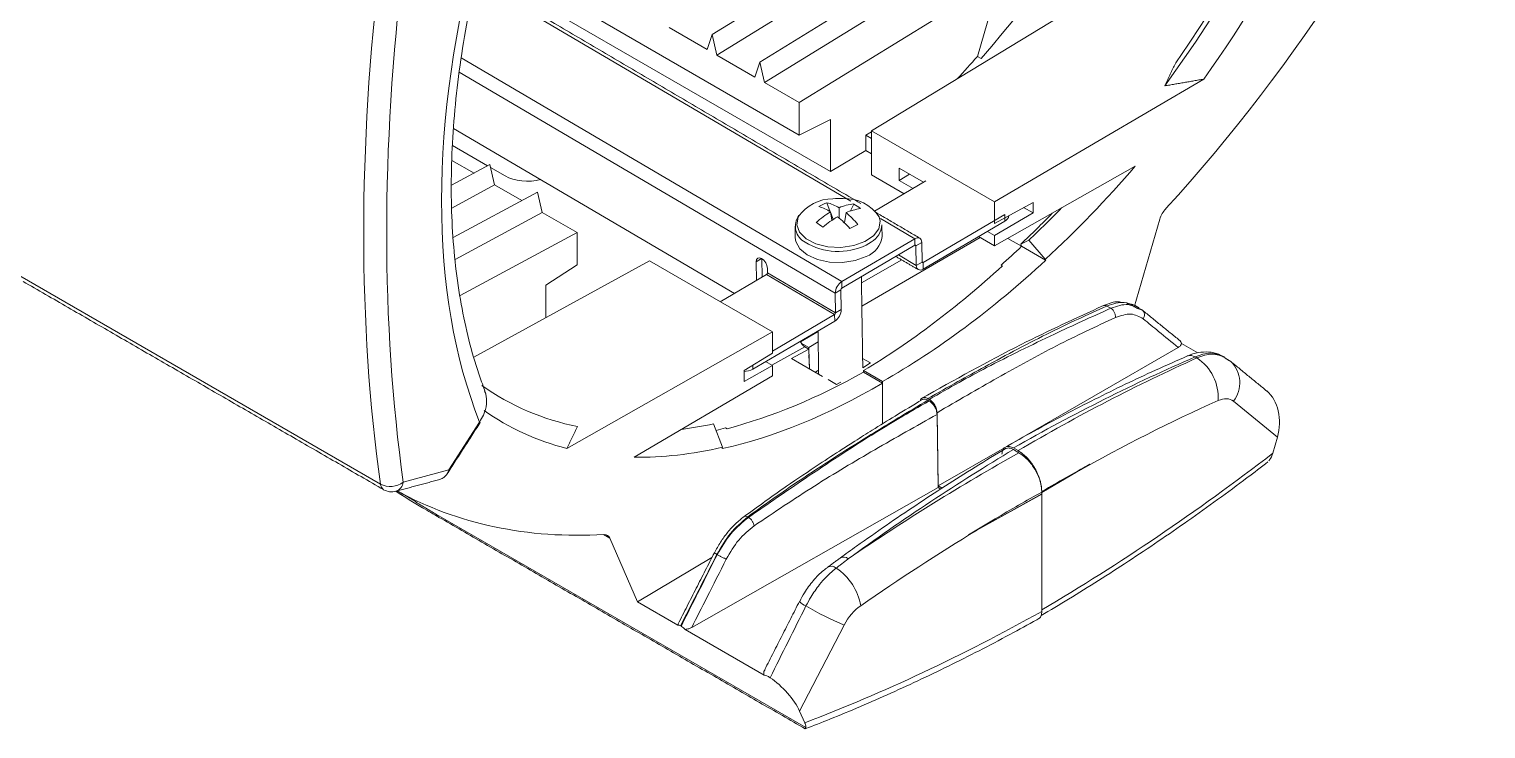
# Model space of a CAD drawing. Extents: x 12.1 to 108.7, y 1 to 80.4.
# Drawn here: x 25.29 to 30.7, y 54.69 to 57.29 of the extents above; entities that cross this region are included whole.
import ezdxf

# ---------------------------------------------------------------- set-up
doc = ezdxf.new("R2010")
doc.units = 0
doc.header["$MEASUREMENT"] = 0
doc.linetypes.add('SLD-Solid', pattern=[0])
doc.layers.add('OBJECT', color=7, linetype='CONTINUOUS')

msp = doc.modelspace()

# ---------------------------------------------------------------- linework, layer by layer
at = {"layer": 'OBJECT', "linetype": 'SLD-Solid', "lineweight": 15}
for p, q in [((28.4351, 57.6431), (27.8279, 57.269)), ((26.9762, 57.5753), (28.1514, 56.8969)), ((27.8455, 57.1934), (28.4701, 57.5782)), ((28.4197, 56.9119), (29.4726, 57.5519)), ((26.961, 57.5152), (28.2666, 56.7614)), ((28.6119, 57.5411), (28.0047, 57.1669)), ((28.3424, 56.6521), (26.9507, 57.4696)), ((28.0224, 57.0913), (28.647, 57.4761)), ((28.1514, 57.0169), (28.7759, 57.4017)), ((28.8726, 57.3983), (28.8118, 57.1885)), ((27.81, 57.2139), (27.6689, 57.2954)), ((27.8279, 57.269), (27.81, 57.2139)), ((27.8455, 57.1934), (27.8279, 57.269)), ((28.3091, 56.3533), (26.8974, 57.1826)), ((27.9869, 57.1118), (27.8455, 57.1934)), ((28.8256, 57.1805), (28.8118, 57.1885)), ((28.2846, 56.3103), (26.89, 57.1295)), ((28.0047, 57.1669), (27.9869, 57.1118)), ((28.0224, 57.0913), (28.0047, 57.1669)), ((28.1514, 57.0169), (28.0224, 57.0913)), ((28.8759, 56.6486), (29.6514, 57.104)), ((28.1514, 56.8969), (28.1514, 57.0169)), ((28.2666, 56.9546), (28.1514, 56.8969)), ((28.2666, 56.7614), (28.2666, 56.9546)), ((27.9106, 56.3095), (26.8692, 56.9212)), ((28.3988, 56.8963), (28.4197, 56.9085)), ((28.4197, 56.9119), (28.8759, 56.6486)), ((28.4197, 56.7486), (28.4197, 56.9119)), ((26.865, 56.858), (26.9954, 56.7827)), ((28.3988, 56.8963), (28.3988, 56.8391)), ((28.4197, 56.8842), (28.3988, 56.8963)), ((26.9448, 56.7554), (26.8626, 56.8029)), ((28.2666, 56.7614), (28.3988, 56.8391)), ((28.3988, 56.8391), (28.4197, 56.8271)), ((26.8612, 56.7104), (27.0034, 56.787)), ((27.021, 56.7115), (27.0034, 56.787)), ((27.0058, 56.7767), (27.06, 56.7454)), ((28.4197, 56.7486), (28.5401, 56.6792)), ((28.5215, 56.7736), (28.612, 56.7214)), ((28.5215, 56.7736), (28.5215, 56.7286)), ((28.5605, 56.7511), (28.5215, 56.7286)), ((29.3975, 56.7812), (28.8759, 56.4853)), ((26.8624, 56.626), (27.021, 56.7115)), ((26.867, 56.5163), (27.1802, 56.6849)), ((27.1216, 56.6534), (27.021, 56.7115)), ((27.198, 56.6093), (27.1802, 56.6849)), ((28.4306, 56.6149), (28.6213, 56.7269)), ((28.5215, 56.7286), (28.5733, 56.6987)), ((28.2537, 56.6457), (28.2662, 56.6124)), ((28.3537, 56.641), (28.3414, 56.6154)), ((28.8759, 56.569), (28.8759, 56.6486)), ((29.0186, 56.6471), (28.8759, 56.569)), ((29.0186, 56.6078), (29.0186, 56.6471)), ((26.875, 56.4354), (27.198, 56.6093)), ((27.3269, 56.5349), (27.198, 56.6093)), ((28.2726, 56.5808), (28.2674, 56.6118)), ((28.2681, 56.6077), (28.2771, 56.5838)), ((28.2988, 56.6273), (28.2988, 56.589)), ((28.3193, 56.5707), (28.3247, 56.6091)), ((28.5801, 56.5124), (28.452, 56.5877)), ((28.9133, 56.602), (28.6103, 56.424)), ((28.9137, 56.5777), (28.6106, 56.3997)), ((28.8759, 56.524), (29.0186, 56.6078)), ((28.9137, 56.5777), (28.9133, 56.602)), ((28.9835, 56.628), (29.0186, 56.6078)), ((29.0823, 56.599), (29.0823, 56.6024)), ((29.393, 56.258), (29.4888, 56.585)), ((27.3269, 56.5349), (26.8929, 56.3012)), ((27.3269, 56.4149), (27.3269, 56.5349)), ((28.8489, 56.5396), (28.8759, 56.524)), ((28.8759, 56.4853), (28.8759, 56.524)), ((28.3091, 56.3533), (28.5801, 56.5124)), ((28.3095, 56.329), (28.5805, 56.4881)), ((28.8224, 56.5162), (28.3834, 56.2622)), ((28.3991, 56.489), (28.4188, 56.5005)), ((28.5805, 56.4881), (28.5801, 56.5124)), ((28.5841, 56.4862), (28.5806, 56.4882)), ((28.6055, 56.4988), (28.5841, 56.4862)), ((28.5841, 56.4862), (28.5852, 56.4134)), ((28.6055, 56.4988), (28.6066, 56.4259)), ((28.8156, 56.5201), (28.8759, 56.4853)), ((28.9254, 56.5134), (28.9758, 56.4842)), ((29.003, 56.5068), (28.9733, 56.4922)), ((28.9759, 56.4843), (28.9733, 56.4922)), ((28.9759, 56.4843), (29.0652, 56.4327)), ((29.064, 56.4363), (29.003, 56.5068)), ((27.5952, 56.43), (26.944, 56.0736)), ((27.2116, 56.3395), (27.3269, 56.4149)), ((27.5952, 56.43), (28.0514, 56.1666)), ((27.9911, 56.4271), (28.0116, 56.4392)), ((27.9922, 56.3574), (27.9911, 56.4271)), ((28.0125, 56.4386), (28.0135, 56.3699)), ((28.5318, 56.4335), (28.3821, 56.3484)), ((28.5192, 56.4522), (28.5852, 56.4134)), ((28.6066, 56.4259), (28.5852, 56.4134)), ((28.6103, 56.424), (28.6066, 56.4261)), ((28.6103, 56.424), (28.6106, 56.3997)), ((28.9045, 56.4116), (28.8996, 56.4145)), ((29.0652, 56.4327), (29.064, 56.4363)), ((25.2601, 56.3744), (26.5976, 55.6022)), ((27.8577, 56.2784), (28.0299, 56.3795)), ((28.0299, 56.3795), (28.2822, 56.2313)), ((28.0331, 56.4024), (28.0334, 56.3857)), ((28.2857, 56.2375), (28.0334, 56.3857)), ((27.2116, 56.3395), (27.2116, 56.22)), ((28.306, 56.3229), (28.2846, 56.3103)), ((28.2857, 56.2375), (28.2846, 56.3103)), ((28.3071, 56.25), (28.306, 56.3229)), ((28.3091, 56.3533), (28.3095, 56.329)), ((29.3071, 56.2543), (29.2926, 56.2627)), ((28.2826, 56.207), (27.9795, 56.029)), ((28.2822, 56.2313), (28.0514, 56.0958)), ((28.2822, 56.2313), (28.2826, 56.207)), ((28.2857, 56.2375), (28.3071, 56.25)), ((28.0514, 56.1666), (27.2894, 55.7344)), ((28.0514, 56.0874), (28.0514, 56.1666)), ((28.2208, 56.1682), (28.1555, 56.1304)), ((28.0497, 56.0433), (28.1722, 56.1115)), ((28.1867, 56.1031), (28.123, 56.0677)), ((28.1582, 56.1256), (28.1865, 56.1093)), ((28.1722, 56.1115), (28.1867, 56.1031)), ((28.1865, 56.1093), (28.2214, 56.1295)), ((28.1865, 56.1093), (28.1867, 56.1031)), ((28.1867, 56.1031), (28.1887, 56.0297)), ((29.5571, 56.1094), (28.9309, 55.748)), ((29.6296, 56.0886), (29.5691, 56.1235)), ((28.0514, 56.0874), (27.9463, 56.0235)), ((27.9463, 55.9827), (28.0514, 56.0423)), ((27.9793, 56.0435), (27.9795, 56.029)), ((28.0514, 56.0423), (28.0266, 56.0567)), ((28.0514, 56.0033), (28.0514, 56.0423)), ((28.2378, 56.0014), (28.123, 56.0677)), ((28.1873, 56.0819), (28.1888, 56.0297)), ((28.4156, 56.0517), (28.3864, 56.0686)), ((28.4156, 56.0517), (28.3869, 56.034)), ((29.6262, 56.0701), (29.6197, 56.0739)), ((27.5388, 55.7022), (28.0514, 56.0033)), ((27.9463, 55.9827), (27.9463, 56.0235)), ((28.2892, 55.9717), (28.2579, 55.9898)), ((28.2892, 55.9717), (28.3057, 55.9809)), ((28.39, 56.0172), (28.39, 56.0232)), ((28.4601, 55.9827), (28.39, 56.0232)), ((28.4601, 55.9767), (28.39, 56.0172)), ((28.4601, 55.9827), (28.4601, 55.8259)), ((28.4601, 55.9767), (28.4601, 55.8259)), ((28.6334, 55.9166), (28.6281, 55.9197)), ((28.6334, 55.9106), (28.6281, 55.9136)), ((29.925, 55.7761), (29.762, 55.9095)), ((26.8511, 55.6548), (26.9655, 55.8324)), ((27.8665, 55.739), (27.8335, 55.8256)), ((28.6665, 55.5954), (28.6624, 55.867)), ((28.6665, 55.5894), (28.6624, 55.8609)), ((27.8781, 55.8108), (27.8835, 55.8077)), ((29.9081, 55.7171), (29.925, 55.7761)), ((27.8654, 55.734), (27.8665, 55.739)), ((28.9122, 55.7372), (28.6665, 55.5954)), ((28.9628, 55.7264), (28.9454, 55.7364)), ((28.9663, 55.7184), (28.9454, 55.7304)), ((29.2291, 55.6762), (29.0512, 55.5717)), ((26.6824, 55.6094), (26.8511, 55.6548)), ((29.0512, 55.5717), (29.1772, 55.6457)), ((28.6665, 55.5894), (27.7523, 55.0706)), ((28.6815, 55.5867), (28.6665, 55.5954)), ((28.6766, 55.5835), (28.6665, 55.5894)), ((29.0512, 55.5657), (28.7786, 55.4137)), ((28.8103, 55.4314), (29.0512, 55.5656)), ((29.0512, 55.5717), (29.0512, 55.575)), ((29.0512, 55.5657), (29.0512, 55.573)), ((29.0512, 55.5717), (29.0512, 55.5717)), ((29.0512, 55.5717), (29.0512, 55.1365)), ((29.0512, 55.5656), (29.0512, 55.5657)), ((29.0512, 55.5656), (29.0512, 55.1305)), ((26.8056, 55.4901), (28.1754, 54.6993)), ((27.9631, 55.4791), (27.9602, 55.4808)), ((27.4491, 55.4015), (27.4257, 55.415)), ((27.4491, 55.4015), (27.5513, 55.1654)), ((27.847, 55.3407), (27.8458, 55.3414)), ((27.8275, 55.3305), (27.5513, 55.1654)), ((27.7003, 55.0794), (27.5513, 55.1654)), ((27.7131, 55.0755), (27.7109, 55.0768)), ((27.7277, 55.0636), (28.0209, 54.8943)), ((28.3182, 55.0799), (28.1526, 54.7608)), ((28.1526, 54.7608), (28.1717, 54.7173))]:
    msp.add_line(p, q, dxfattribs=at)
at = {"layer": 'OBJECT', "linetype": 'SLD-Solid', "lineweight": 15, "flags": 128}
for points in [[(29.1496, 60.8136), (29.2406, 60.8203), (29.3666, 60.8186), (29.4875, 60.8036), (29.6028, 60.7754), (29.7118, 60.7341), (29.8139, 60.68), (29.9087, 60.6134), (29.9955, 60.5346), (30.0741, 60.444), (30.1438, 60.3421), (30.2044, 60.2295), (30.2556, 60.1067), (30.297, 59.9744), (30.3285, 59.8333), (30.3499, 59.6841), (30.361, 59.5277), (30.3619, 59.3648), (30.3525, 59.1964), (30.3328, 59.0232), (30.303, 58.8463), (30.2632, 58.6665), (30.2137, 58.4849), (30.1546, 58.3023), (30.0864, 58.1198), (30.0093, 57.9383), (29.9238, 57.7588), (29.8304, 57.5822), (29.7294, 57.4094), (29.6215, 57.2414), (29.5073, 57.0791)], [(28.1476, 56.594), (28.1468, 56.5921), (28.1421, 56.5637), (28.1525, 56.5361), (28.1771, 56.5118), (28.2133, 56.4933), (28.2578, 56.4824), (28.306, 56.4801), (28.3533, 56.4867), (28.395, 56.5015)], [(28.395, 56.5015), (28.4272, 56.5232), (28.4465, 56.5494), (28.4512, 56.5778), (28.4472, 56.5936)], [(28.1365, 56.5161), (28.1386, 56.5015), (28.1535, 56.4748), (28.1811, 56.4521), (28.2191, 56.4352), (28.264, 56.4258), (28.3119, 56.4246), (28.3586, 56.4318), (28.3997, 56.4466)], [(28.5801, 56.5124), (28.585, 56.5147), (28.5897, 56.5159), (28.5941, 56.5158), (28.5979, 56.5145), (28.6011, 56.512), (28.6034, 56.5085), (28.6049, 56.504), (28.6055, 56.4988)], [(27.9911, 56.4271), (27.9925, 56.4355), (27.997, 56.4407), (28.0037, 56.4419), (28.0117, 56.4391), (28.0198, 56.4325), (28.0267, 56.4232), (28.0314, 56.4127), (28.0331, 56.4024)], [(28.5852, 56.4134), (28.5858, 56.4081), (28.5873, 56.4036), (28.5897, 56.4001), (28.5929, 56.3976), (28.5967, 56.3963), (28.601, 56.3962), (28.6058, 56.3974), (28.6106, 56.3997)], [(26.9655, 55.8324), (26.9666, 55.8315), (26.9673, 55.8308), (26.9675, 55.8304), (26.9675, 55.8304)]]:
    msp.add_lwpolyline(points, dxfattribs=at)
at = {"layer": 'OBJECT', "linetype": 'SLD-Solid', "lineweight": 15}
for centre, radius, start, end in [((24.0029, 61.3694), 6.3879, 319.02338, 336.41744), ((24.4691, 60.9854), 5.7685, 317.72565, 318.8362), ((28.2761, 56.5037), 0.157, 89.9739, 144.8777), ((28.3205, 56.4733), 0.1849, 111.1827, 121.3459), ((28.1777, 56.4705), 0.1673, 57.5799, 73.8219), ((28.2202, 56.4993), 0.1501, 58.4389, 77.1328), ((28.2993, 56.3993), 0.2624, 86.7074, 95.0551), ((28.3725, 56.4494), 0.1926, 95.6203, 112.5094), ((28.3204, 56.5091), 0.1523, 33.7105, 92.2898), ((28.2783, 56.5082), 0.1527, 49.3216, 60.4303), ((28.2036, 56.5586), 0.0668, 144.0764, 242.5884), ((28.4212, 56.3504), 0.3033, 120.4862, 132.9533), ((28.4766, 56.2739), 0.3685, 119.8429, 130.2035), ((28.0519, 56.2917), 0.3865, 42.0732, 51.3544), ((28.4079, 56.415), 0.2111, 98.1762, 113.2096), ((28.1316, 56.3744), 0.3039, 38.8837, 50.5501), ((28.9024, 56.6016), 0.0265, 295.2114, 351.9464), ((26.2451, 59.3892), 3.9793, 313.2821, 315.6342), ((26.3251, 59.35), 3.9057, 313.2847, 315.7848), ((25.8875, 53.2385), 4.0657, 54.6676, 55.0843), ((28.924, 55.4017), 1.2894, 115.5365, 116.9921), ((28.3699, 56.5305), 0.089, 289.5859, 353.9264), ((28.3768, 56.5701), 0.0813, 301.1242, 355.3256), ((28.2954, 56.6992), 0.2344, 238.5035, 296.2633), ((28.5819, 56.4865), 0.00221, 352.9576, 130.4612), ((26.3657, 59.2565), 3.8077, 311.72, 313.2756), ((28.6088, 56.4256), 0.00221, 172.9576, 310.4612), ((28.0258, 56.386), 0.00762, 302.667, 357.922), ((28.3379, 56.3084), 0.0534, 122.667, 177.922), ((28.3136, 56.3226), 0.00762, 122.667, 177.922), ((28.2781, 56.2377), 0.00762, 302.667, 357.922), ((28.2538, 56.252), 0.0534, 302.667, 357.922), ((28.1967, 56.1499), 0.0456, 203.2095, 237.4453), ((29.6018, 56.0477), 0.0317, 55.7323, 110.4222), ((29.5315, 55.9244), 0.1738, 355.9801, 56.9868), ((29.675, 55.9776), 0.1104, 321.9401, 45.9648), ((27.9452, 56.0918), 0.0715, 270.8295, 298.6309), ((27.5111, 56.7335), 0.9356, 234.9174, 258.7943), ((27.5259, 57.2615), 1.4684, 277.3647, 282.0916), ((27.4124, 57.4751), 1.7282, 284.4199, 285.633), ((26.6341, 55.6758), 0.082, 243.6369, 306.0826), ((26.6244, 55.6041), 0.0268, 184.0076, 236.5632), ((26.6413, 55.6149), 0.0415, 289.5637, 352.5019), ((26.6396, 55.6337), 0.06, 240.0027, 285.0327), ((26.8264, 55.4984), 0.0225, 201.7937, 239.2299), ((28.3159, 55.3039), 0.0276, 51.4736, 119.3413), ((28.2702, 55.2696), 0.0283, 49.2443, 119.598), ((28.1704, 55.1153), 0.2118, 9.8496, 56.0509), ((28.198, 55.2077), 0.0611, 221.1676, 248.9979), ((28.7612, 56.1477), 1.1561, 239.5938, 247.4641)]:
    msp.add_arc(centre, radius, start, end, dxfattribs=at)
for centre, major_axis, ratio, start_param, end_param in [((28.4774, 58.2965), (1.4229, 2.4218), 0.582398, 4.557457, 6.747809), ((28.393, 58.3452), (1.3865, 2.4437), 0.572321, 4.549118, 5.486385), ((28.3627, 58.8507), (1.9629, 3.3411), 0.582398, 4.359697, 4.937827), ((29.0325, 57.951), (1.5544, 2.7398), 0.572321, 1.992558, 2.711092), ((32.1435, 59.828), (3.9481, 6.9581), 0.572359, 2.203086, 2.500628), ((32.1863, 59.8037), (3.9181, 6.9061), 0.572321, 2.203054, 2.500596), ((27.1413, 56.7907), (0.115, -0.0017), 0.567125, 3.935417, 5.176568), ((28.4774, 58.2965), (1.4229, 2.4218), 0.582398, 4.228555, 4.408555), ((29.5285, 56.5892), (0.0304, 0.0517), 0.582398, 1.218104, 1.978239), ((28.4601, 58.2866), (1.4293, 2.4328), 0.582398, 3.93135, 4.236782), ((28.39, 58.3271), (1.3743, 2.4644), 0.567218, 3.918482, 4.184084), ((29.5963, 55.8606), (0.1287, 0.2144), 0.573441, 0.009817, 0.676572), ((29.6054, 55.8553), (0.1242, 0.217), 0.574857, 6.280703, 6.947778), ((28.8474, 49.2607), (4.1539, 6.8386), 0.572191, 0.679521, 0.798082), ((28.9628, 49.1941), (3.9485, 6.9578), 0.572401, 0.662534, 0.781095), ((28.39, 58.3211), (1.4482, 2.4218), 0.587369, 3.683779, 3.935946), ((28.4601, 58.2806), (1.3923, 2.4541), 0.572321, 3.617189, 3.922622), ((29.8364, 55.8263), (0.0051, 0.1389), 0.691244, 4.368283, 5.80022), ((28.443, 58.2706), (1.3861, 2.443), 0.572321, 3.086642, 3.296589), ((29.052, 49.1435), (3.886, 6.8496), 0.572321, 0.662468, 0.758339), ((29.6945, 55.8047), (0.0617, 0.1087), 0.572321, 6.185508, 6.945653), ((28.443, 58.2706), (1.3861, 2.443), 0.572321, 3.445492, 3.625492), ((28.8474, 49.2547), (3.9997, 6.9284), 0.557376, 0.785317, 0.895601), ((28.9663, 49.186), (4.1045, 6.8675), 0.58722, 0.794213, 0.904497), ((29.0516, 61.62), (3.9181, 6.9061), 0.572321, 3.922556, 4.077129), ((26.8209, 55.6824), (0.0421, 0.0598), 0.668419, 3.81815, 4.054767), ((28.5558, 58.9561), (1.9122, 3.3704), 0.572321, 3.149723, 3.494274), ((27.4101, 55.3603), (0.0296, 0.0522), 0.572321, 5.875732, 6.635867), ((29.0497, 49.1362), (4.0445, 6.7636), 0.587369, 0.836588, 0.912915), ((28.3973, 55.4428), (3.031, 6.0561), 0.009909, 1.624014, 1.668072), ((29.0504, 61.6134), (4.0753, 6.8151), 0.587369, 3.78151, 3.936078), ((28.3902, 55.0523), (0.0667, 0.1116), 0.587369, 0.912915, 1.67306), ((28.0682, 54.8087), (-0.0869, 0.0914), 0.329852, 3.885069, 5.321643)]:
    msp.add_ellipse(centre, major_axis=major_axis, ratio=ratio, start_param=start_param, end_param=end_param, dxfattribs=at)
for points, knots in [([(26.9849, 55.9497), (26.9808, 55.9604), (26.9617, 56.0098), (26.933, 56.1039), (26.9022, 56.2348), (26.8796, 56.3733), (26.8652, 56.5185), (26.8592, 56.67), (26.8616, 56.827), (26.8724, 56.989), (26.8916, 57.1552), (26.9195, 57.3252), (26.9524, 57.4863), (26.9798, 57.5914), (26.992, 57.6381)], [0, 0, 0, 0, 0.025011, 0.115679, 0.206133, 0.296393, 0.386552, 0.476674, 0.566794, 0.656942, 0.747136, 0.837388, 0.927699, 1, 1, 1, 1]), ([(29.2792, 56.2641), (29.1776, 56.2177), (28.9531, 56.1151), (28.7272, 55.9886), (28.6036, 55.9194)], [0, 0, 0, 0, 0.452542, 1, 1, 1, 1]), ([(29.2926, 56.2627), (29.2569, 56.2469), (29.1872, 56.216), (29.077, 56.1626), (28.9619, 56.1038), (28.8471, 56.0422), (28.7364, 55.9809), (28.6653, 55.9407), (28.6281, 55.9197)], [0, 0, 0, 0, 0.160275, 0.31287, 0.499994, 0.683604, 0.834088, 1, 1, 1, 1]), ([(28.6334, 55.9166), (28.6703, 55.9378), (28.7407, 55.9784), (28.8534, 56.0385), (28.9715, 56.0983), (29.0898, 56.1552), (29.2023, 56.2073), (29.2716, 56.2384), (29.3071, 56.2543)], [0, 0, 0, 0, 0.165601, 0.316392, 0.500006, 0.687127, 0.839723, 1, 1, 1, 1]), ([(29.2793, 56.264), (29.2801, 56.2644), (29.2821, 56.2652), (29.2866, 56.2654), (29.2902, 56.2638), (29.2926, 56.2627)], [0, 0, 0, 0, 0.227407, 0.49746, 1, 1, 1, 1]), ([(29.3496, 56.2754), (29.3449, 56.2766), (29.3236, 56.2819), (29.2989, 56.272), (29.2796, 56.2643)], [0, 0, 0, 0, 0.218923, 1, 1, 1, 1]), ([(29.3952, 56.2615), (29.3829, 56.2681), (29.3544, 56.2833), (29.315, 56.2702), (29.2926, 56.2627)], [0, 0, 0, 0, 0.431602, 1, 1, 1, 1]), ([(29.3071, 56.2543), (29.3294, 56.2621), (29.3661, 56.275), (29.3932, 56.2608), (29.4039, 56.2553)], [0, 0, 0, 0, 0.607152, 1, 1, 1, 1]), ([(29.3071, 56.2543), (29.3095, 56.2527), (29.3131, 56.2501), (29.3173, 56.2448), (29.32, 56.2401), (29.3222, 56.235), (29.3241, 56.2283), (29.3241, 56.2237), (29.3241, 56.2206)], [0, 0, 0, 0, 0.239709, 0.368523, 0.5, 0.631477, 0.760291, 1, 1, 1, 1]), ([(29.3241, 56.2206), (29.2513, 56.1864), (29.1059, 56.118), (28.885, 55.9967), (28.7373, 55.9106), (28.6624, 55.867)], [0, 0, 0, 0, 0.330644, 0.660689, 1, 1, 1, 1]), ([(29.4269, 56.2153), (29.4124, 56.2235), (29.3833, 56.2399), (29.3438, 56.227), (29.3241, 56.2206)], [0, 0, 0, 0, 0.499994, 1, 1, 1, 1]), ([(29.4224, 56.2484), (29.4246, 56.2467), (29.4279, 56.2442), (29.4305, 56.2389), (29.4317, 56.2343), (29.4318, 56.2293), (29.4308, 56.2228), (29.4285, 56.2182), (29.4269, 56.2153)], [0, 0, 0, 0, 0.239702, 0.368518, 0.5, 0.631482, 0.760298, 1, 1, 1, 1]), ([(29.5571, 56.1094), (29.5328, 56.1292), (29.4894, 56.1645), (29.446, 56.1997), (29.4269, 56.2153)], [0, 0, 0, 0, 0.56, 1, 1, 1, 1]), ([(29.5691, 56.1235), (29.5682, 56.1209), (29.5664, 56.1156), (29.5602, 56.1115), (29.5571, 56.1094)], [0, 0, 0, 0, 0.494026, 1, 1, 1, 1]), ([(29.5608, 56.1358), (29.5618, 56.1349), (29.5648, 56.1327), (29.5674, 56.128), (29.5687, 56.1245), (29.5691, 56.1235)], [0, 0, 0, 0, 0.2937533, 0.8011633, 1, 1, 1, 1]), ([(29.7266, 56.073), (29.7232, 56.0753), (29.7091, 56.0849), (29.6796, 56.0926), (29.6403, 56.093), (29.6106, 56.0856), (29.5942, 56.0788), (29.5908, 56.0774)], [0, 0, 0, 0, 0.088356, 0.365313, 0.639572, 0.925525, 1, 1, 1, 1]), ([(29.5908, 56.0774), (29.5514, 56.0601), (29.4374, 56.0099), (29.2479, 55.9186), (29.0606, 55.8209), (28.9484, 55.7579), (28.9114, 55.7371)], [0, 0, 0, 0, 0.1745166, 0.505842, 0.8371808, 1, 1, 1, 1]), ([(26.9655, 55.8324), (26.9707, 55.841), (26.9834, 55.8624), (26.9934, 55.8991), (26.9903, 55.9242), (26.9888, 55.9361)], [0, 0, 0, 0, 0.2593023, 0.647678, 1, 1, 1, 1]), ([(28.6079, 55.9158), (28.5742, 55.8956), (28.5123, 55.8584), (28.4287, 55.8068), (28.3634, 55.7656), (28.2979, 55.7238), (28.2134, 55.6686), (28.0918, 55.5868), (27.9992, 55.52), (27.9468, 55.4822)], [0, 0, 0, 0, 0.153371, 0.281397, 0.378387, 0.449322, 0.577471, 0.761032, 1, 1, 1, 1]), ([(28.6281, 55.9136), (28.5916, 55.8917), (28.5218, 55.8499), (28.41, 55.7816), (28.2929, 55.7082), (28.1756, 55.6317), (28.0641, 55.5559), (27.9954, 55.5062), (27.9602, 55.4808)], [0, 0, 0, 0, 0.165601, 0.316377, 0.500009, 0.687106, 0.839722, 1, 1, 1, 1]), ([(27.9631, 55.4791), (27.9991, 55.5041), (28.0694, 55.5529), (28.1806, 55.6288), (28.2967, 55.7061), (28.4125, 55.7801), (28.5242, 55.8484), (28.5958, 55.8892), (28.6334, 55.9106)], [0, 0, 0, 0, 0.160276, 0.31289, 0.499991, 0.683619, 0.834088, 1, 1, 1, 1]), ([(28.6281, 55.9197), (28.6243, 55.9213), (28.6168, 55.9247), (28.6075, 55.9225), (28.6018, 55.9177), (28.601, 55.9126), (28.6008, 55.9115)], [0, 0, 0, 0, 0.3040644, 0.6079712, 0.9117371, 1, 1, 1, 1]), ([(28.6076, 55.9156), (28.6076, 55.9156), (28.6098, 55.918), (28.6171, 55.9183), (28.6244, 55.9152), (28.6281, 55.9136)], [0, 0, 0, 0, 0.013524, 0.505911, 1, 1, 1, 1]), ([(28.6624, 55.867), (28.6619, 55.8716), (28.6609, 55.8808), (28.6542, 55.8955), (28.6447, 55.9086), (28.6372, 55.9139), (28.6334, 55.9166)], [0, 0, 0, 0, 0.250005, 0.499786, 0.749462, 1, 1, 1, 1]), ([(28.6334, 55.9106), (28.6372, 55.9079), (28.6447, 55.9026), (28.6542, 55.8895), (28.6609, 55.8748), (28.6619, 55.8656), (28.6624, 55.8609)], [0, 0, 0, 0, 0.2499459, 0.4997609, 0.7494599, 1, 1, 1, 1]), ([(28.6624, 55.8609), (28.5853, 55.8176), (28.4336, 55.7324), (28.2071, 55.5977), (28.0585, 55.4978), (27.9841, 55.4477)], [0, 0, 0, 0, 0.3401216, 0.6693319, 1, 1, 1, 1]), ([(28.9191, 55.7356), (28.8805, 55.7123), (28.7686, 55.6447), (28.5834, 55.5251), (28.4165, 55.4103), (28.323, 55.3428), (28.3025, 55.328)], [0, 0, 0, 0, 0.187495, 0.54361, 0.899706, 1, 1, 1, 1]), ([(28.9454, 55.7364), (28.9407, 55.7387), (28.9311, 55.7431), (28.9184, 55.742), (28.9088, 55.7351), (28.9038, 55.7245), (28.9032, 55.716), (28.903, 55.7128)], [0, 0, 0, 0, 0.217113, 0.434226, 0.651336, 0.868438, 1, 1, 1, 1]), ([(28.9154, 55.7327), (28.918, 55.7341), (28.924, 55.7373), (28.935, 55.7357), (28.9426, 55.7319), (28.9454, 55.7304)], [0, 0, 0, 0, 0.318835, 0.742824, 1, 1, 1, 1]), ([(29.0512, 55.575), (29.0501, 55.5871), (29.0478, 55.6113), (29.0321, 55.6507), (29.0094, 55.6865), (28.9848, 55.7122), (28.9688, 55.7225), (28.9628, 55.7264)], [0, 0, 0, 0, 0.21692, 0.433841, 0.650765, 0.867697, 1, 1, 1, 1]), ([(28.9663, 55.7184), (28.9759, 55.7118), (28.995, 55.6986), (29.0204, 55.667), (29.0396, 55.6311), (29.0496, 55.5983), (29.0507, 55.5799), (29.0512, 55.573)], [0, 0, 0, 0, 0.217017, 0.434035, 0.651038, 0.868011, 1, 1, 1, 1]), ([(29.9081, 55.7171), (29.9047, 55.7081), (29.9006, 55.6974), (29.8941, 55.6895), (29.893, 55.6883)], [0, 0, 0, 0, 0.8414636, 1, 1, 1, 1]), ([(29.0482, 55.1147), (29.0823, 55.1349), (29.1903, 55.1991), (29.3721, 55.3147), (29.5932, 55.465), (29.7657, 55.5899), (29.8643, 55.6652), (29.8899, 55.6848)], [0, 0, 0, 0, 0.120887, 0.383283, 0.645674, 0.908049, 1, 1, 1, 1]), ([(29.2291, 55.6762), (29.1707, 55.6435), (29.1114, 55.6103), (29.0521, 55.5755), (29.0512, 55.575)], [0, 0, 0, 0, 0.985074, 1, 1, 1, 1]), ([(26.8511, 55.6548), (26.8511, 55.6547), (26.85, 55.6506), (26.8468, 55.6422), (26.8392, 55.6313), (26.8308, 55.6261), (26.8268, 55.6236)], [0, 0, 0, 0, 0.008154, 0.301729, 0.658811, 1, 1, 1, 1]), ([(26.6553, 55.5758), (26.6884, 55.5549), (26.7423, 55.5209), (26.7946, 55.4911), (26.8147, 55.4796)], [0, 0, 0, 0, 0.614376, 1, 1, 1, 1]), ([(29.0512, 55.573), (28.9936, 55.5404), (28.9027, 55.489), (28.8119, 55.4339), (28.7786, 55.4137)], [0, 0, 0, 0, 0.633133, 1, 1, 1, 1]), ([(27.9465, 55.4819), (27.9359, 55.4735), (27.9148, 55.4566), (27.8853, 55.4241), (27.8583, 55.3878), (27.8438, 55.3613), (27.8365, 55.3481)], [0, 0, 0, 0, 0.250964, 0.501262, 0.750938, 1, 1, 1, 1]), ([(27.9602, 55.4808), (27.9378, 55.4617), (27.8939, 55.4243), (27.8617, 55.3687), (27.8458, 55.3414)], [0, 0, 0, 0, 0.509332, 1, 1, 1, 1]), ([(27.847, 55.3407), (27.8629, 55.368), (27.8952, 55.4236), (27.9402, 55.4604), (27.9631, 55.4791)], [0, 0, 0, 0, 0.490668, 1, 1, 1, 1]), ([(27.9841, 55.4477), (27.964, 55.4314), (27.9238, 55.3987), (27.8949, 55.3491), (27.8805, 55.3243)], [0, 0, 0, 0, 0.499944, 1, 1, 1, 1]), ([(27.9602, 55.4808), (27.9578, 55.4819), (27.9541, 55.4835), (27.95, 55.4835), (27.9477, 55.4829), (27.9468, 55.4821), (27.9465, 55.4818)], [0, 0, 0, 0, 0.439519, 0.675682, 0.916723, 1, 1, 1, 1]), ([(27.9841, 55.4477), (27.9835, 55.4505), (27.9826, 55.4546), (27.9797, 55.4608), (27.9769, 55.4654), (27.9737, 55.4698), (27.9691, 55.4749), (27.9654, 55.4775), (27.9631, 55.4791)], [0, 0, 0, 0, 0.239723, 0.368532, 0.5, 0.631468, 0.760277, 1, 1, 1, 1]), ([(27.8458, 55.3414), (27.8206, 55.292), (27.7757, 55.2038), (27.7307, 55.1156), (27.7109, 55.0768)], [0, 0, 0, 0, 0.56, 1, 1, 1, 1]), ([(27.7131, 55.0755), (27.7381, 55.125), (27.7827, 55.2134), (27.8274, 55.3018), (27.847, 55.3407)], [0, 0, 0, 0, 0.56, 1, 1, 1, 1]), ([(27.8458, 55.3414), (27.8437, 55.3427), (27.8403, 55.3447), (27.8377, 55.3465), (27.8365, 55.3476), (27.8365, 55.3479), (27.8365, 55.348)], [0, 0, 0, 0, 0.3887455, 0.5975248, 0.810584, 1, 1, 1, 1]), ([(27.8805, 55.3243), (27.8784, 55.3251), (27.8751, 55.3265), (27.8694, 55.3291), (27.8646, 55.3314), (27.8597, 55.3338), (27.8535, 55.337), (27.8496, 55.3392), (27.847, 55.3407)], [0, 0, 0, 0, 0.239793, 0.368577, 0.5, 0.631423, 0.760207, 1, 1, 1, 1]), ([(27.8805, 55.3243), (27.8566, 55.2769), (27.8139, 55.1923), (27.7711, 55.1078), (27.7523, 55.0706)], [0, 0, 0, 0, 0.56, 1, 1, 1, 1]), ([(28.2569, 55.2933), (28.2515, 55.2897), (28.2322, 55.2767), (28.2027, 55.2449), (28.1725, 55.2058), (28.1584, 55.1781), (28.1528, 55.1671)], [0, 0, 0, 0, 0.129478, 0.455366, 0.782804, 1, 1, 1, 1]), ([(28.2887, 55.291), (28.2853, 55.2884), (28.2638, 55.2716), (28.2305, 55.2368), (28.1969, 55.1895), (28.1821, 55.1617), (28.1761, 55.1506)], [0, 0, 0, 0, 0.0794208, 0.5017047, 0.8008131, 1, 1, 1, 1]), ([(29.0512, 55.1305), (29.0507, 55.1253), (29.0497, 55.115), (29.0444, 55.1059), (29.0395, 55.104), (29.0382, 55.1035)], [0, 0, 0, 0, 0.4253114, 0.8506217, 1, 1, 1, 1]), ([(27.7109, 55.0768), (27.709, 55.0777), (27.7053, 55.0796), (27.702, 55.08), (27.7007, 55.0795), (27.7003, 55.0794)], [0, 0, 0, 0, 0.418069, 0.83536, 1, 1, 1, 1]), ([(27.7277, 55.0636), (27.7256, 55.0657), (27.7214, 55.0698), (27.7163, 55.0736), (27.7136, 55.0752), (27.7131, 55.0755)], [0, 0, 0, 0, 0.4419364, 0.8852198, 1, 1, 1, 1]), ([(27.7523, 55.0706), (27.7488, 55.0688), (27.7416, 55.0652), (27.7324, 55.0642), (27.7277, 55.0636)], [0, 0, 0, 0, 0.49315, 1, 1, 1, 1]), ([(28.1737, 54.695), (28.2041, 54.7068), (28.3097, 54.7477), (28.4913, 54.8257), (28.7185, 54.9328), (28.9029, 55.0279), (29.0115, 55.0879), (29.0441, 55.1059)], [0, 0, 0, 0, 0.105523, 0.366293, 0.627081, 0.887882, 1, 1, 1, 1]), ([(28.0209, 54.8943), (28.02, 54.8987), (28.0184, 54.9056), (28.0227, 54.912), (28.0243, 54.9143)], [0, 0, 0, 0, 0.641086, 1, 1, 1, 1]), ([(28.0432, 54.8845), (28.0388, 54.8872), (28.0302, 54.8923), (28.024, 54.8937), (28.0209, 54.8943)], [0, 0, 0, 0, 0.517588, 1, 1, 1, 1]), ([(28.1754, 54.6993), (28.1754, 54.7037), (28.1753, 54.709), (28.1722, 54.7162), (28.1717, 54.7173)], [0, 0, 0, 0, 0.846536, 1, 1, 1, 1])]:
    msp.add_open_spline(points, degree=3, knots=knots, dxfattribs=at)
for points in [[(28.3791, 56.6431), (26.9531, 57.4808)], [(29.5476, 57.165), (29.5073, 57.0791)], [(29.5073, 57.0791), (29.6514, 57.104)], [(28.5983, 56.5143), (28.4366, 56.6093)], [(28.1358, 56.5585), (28.1364, 56.5168)], [(28.4584, 56.5218), (28.4578, 56.5634)], [(28.5096, 56.4465), (28.5925, 56.3978)], [(28.3869, 56.034), (28.3817, 56.3714)], [(25.272, 56.3539), (26.6096, 55.5818)], [(29.3913, 56.2673), (29.3666, 56.2721)], [(29.4115, 56.2559), (29.3963, 56.2647)], [(29.4039, 56.2553), (29.4224, 56.2484)], [(29.561, 56.136), (29.4243, 56.2471)], [(28.2208, 56.1707), (28.2233, 56.0098)], [(29.7298, 56.0722), (29.7238, 56.0756)], [(29.752, 56.0568), (29.7291, 56.0707)], [(29.8854, 55.9476), (29.752, 56.0568)], [(28.223, 56.0248), (28.2103, 56.0173)], [(26.9888, 55.9361), (26.9836, 55.9492)], [(26.8446, 55.6396), (26.9675, 55.8304)], [(27.3292, 55.8158), (27.2894, 55.7344)], [(29.1772, 55.6457), (29.2291, 55.6762)], [(26.6552, 55.5758), (26.8131, 55.6182)], [(26.6742, 55.5695), (26.8056, 55.4901)], [(26.8149, 55.4791), (28.1734, 54.6949)], [(28.7786, 55.4137), (28.8103, 55.4314)], [(27.8365, 55.3481), (27.7018, 55.0839)], [(28.3025, 55.3277), (28.2567, 55.2944)], [(28.333, 55.3254), (28.2887, 55.291)], [(28.152, 55.1674), (28.0234, 54.9148)], [(29.0509, 55.1337), (29.0512, 55.1365)], [(27.7003, 55.0794), (27.7023, 55.0837)], [(28.1738, 54.6948), (28.1754, 54.6993)]]:
    msp.add_open_spline(points, degree=1, dxfattribs=at)

doc.saveas('drawing.dxf')
